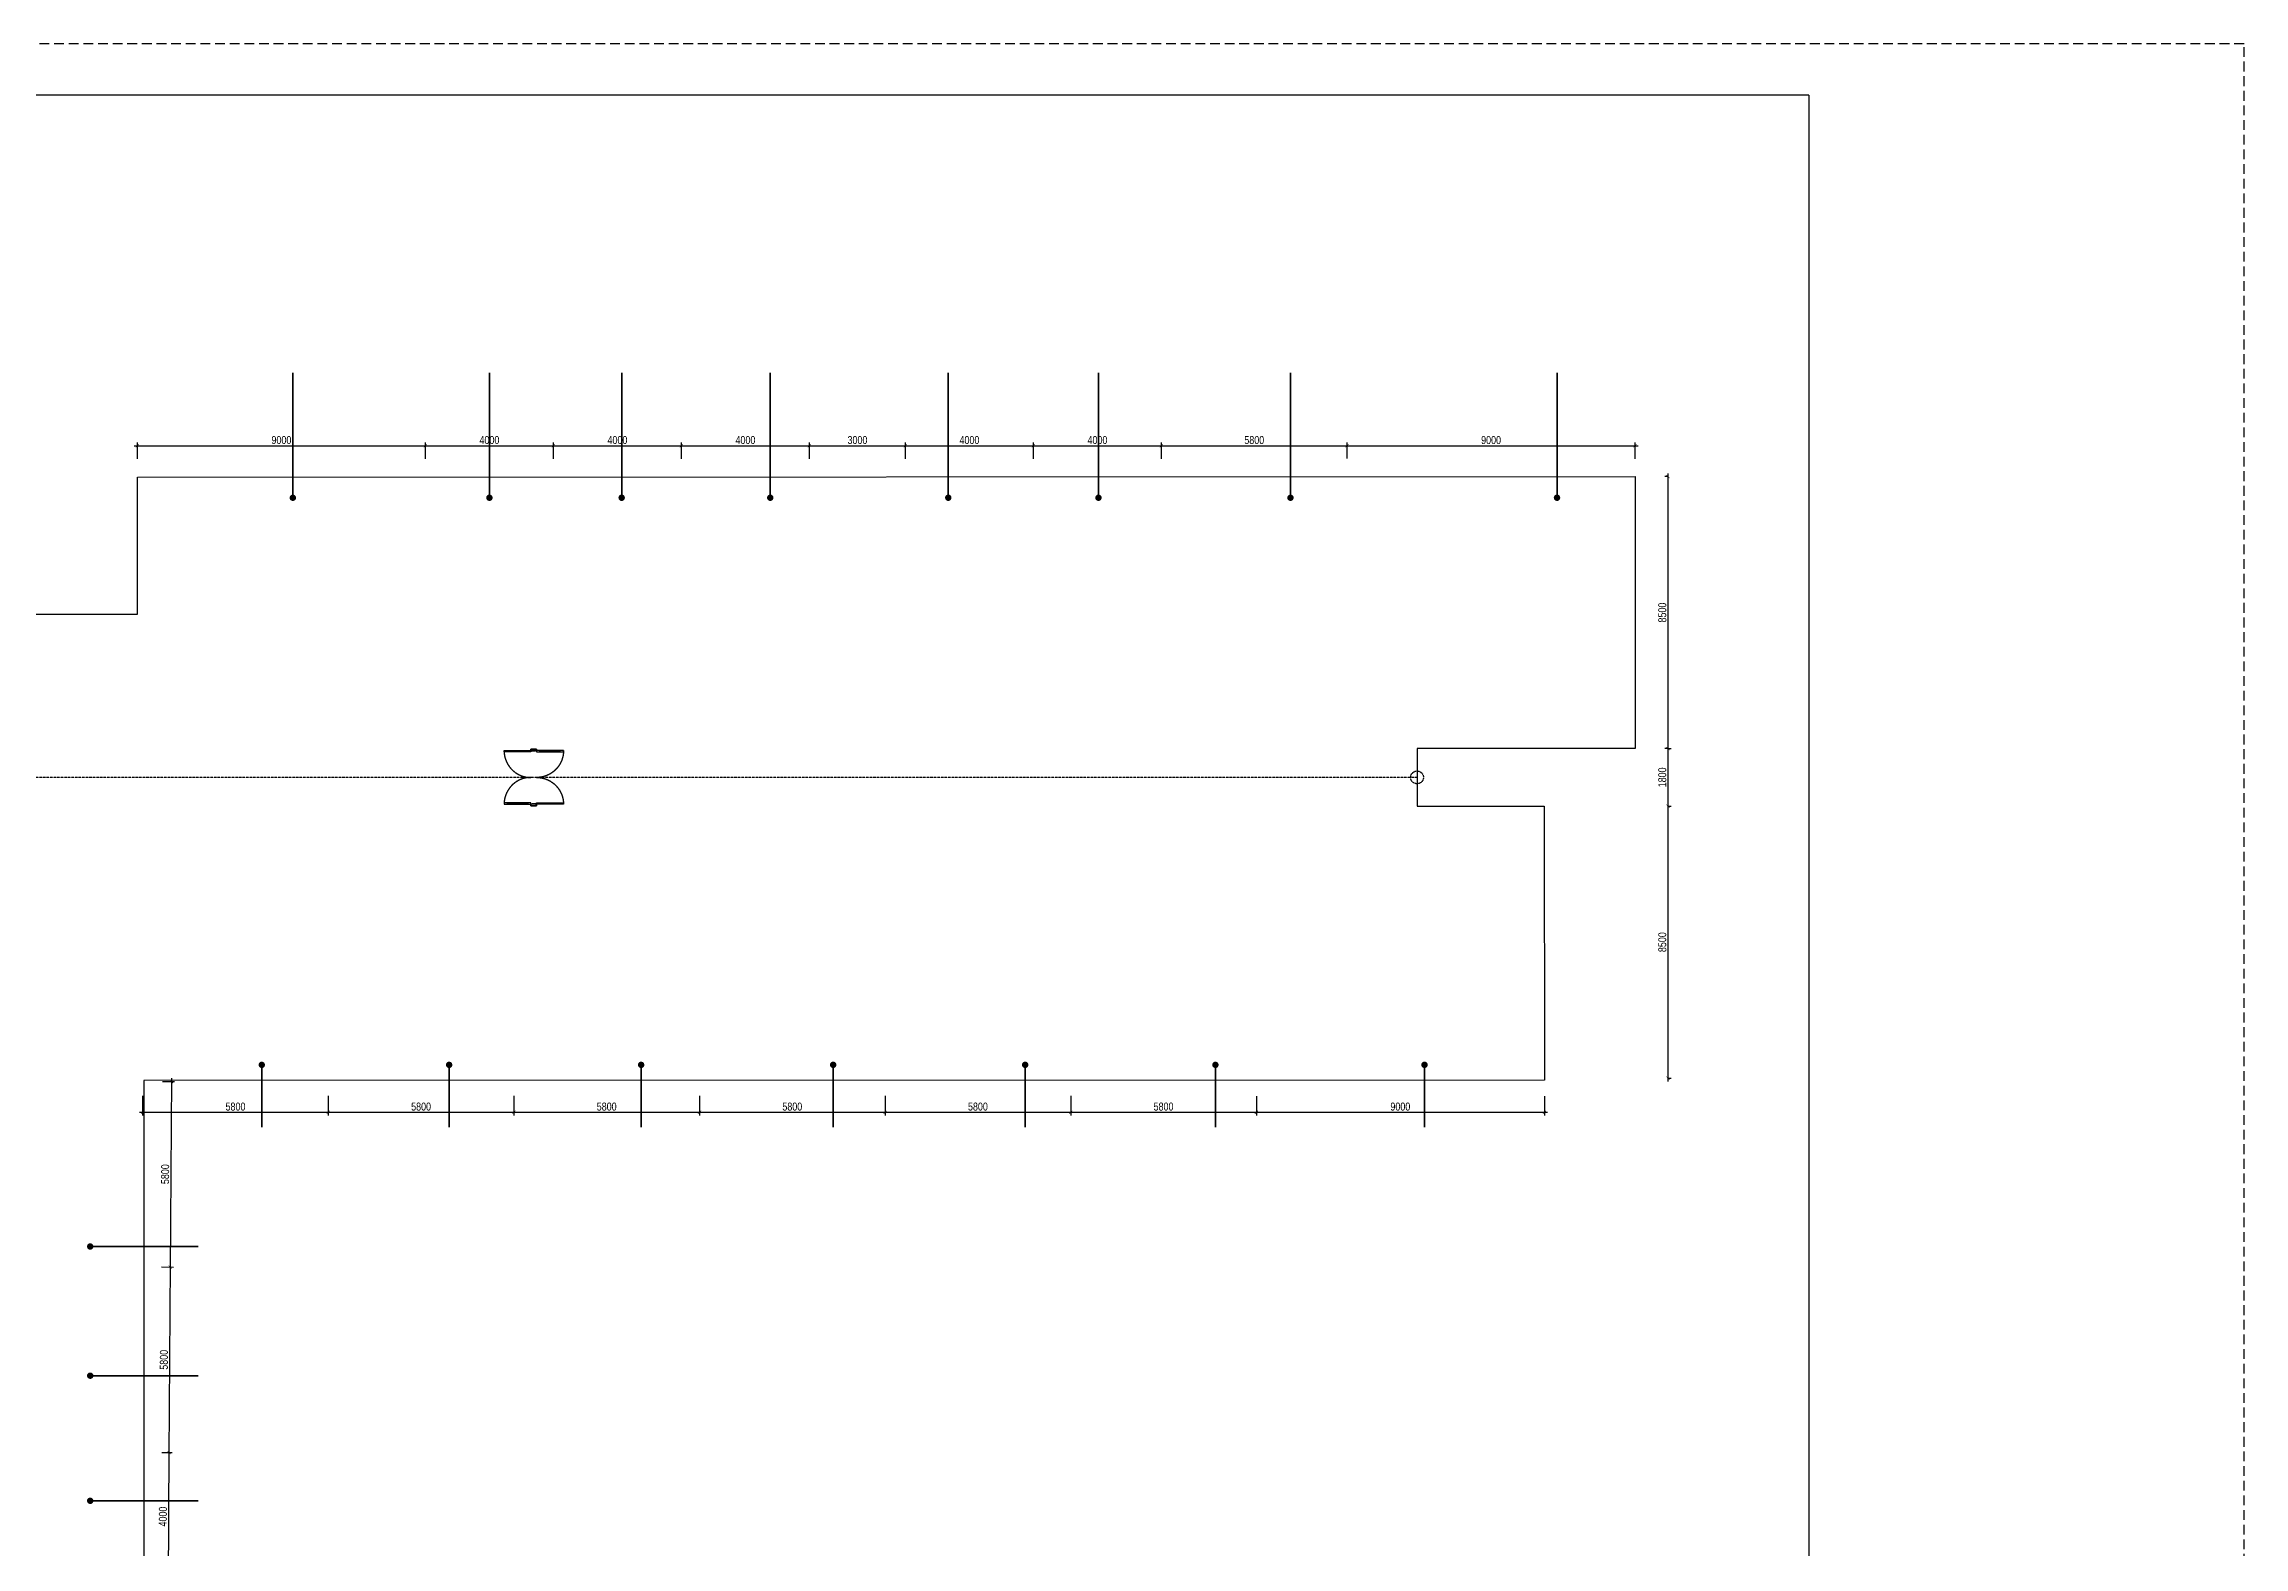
# Model space of a CAD drawing. Header units: millimetres. Extents: x 43 to 134443, y -95209 to -169.
# Drawn here: x 65698 to 134443, y -47138 to -169 of the extents above; entities that cross this region are included whole.
import ezdxf

# ---------------------------------------------------------------- set-up
doc = ezdxf.new("R2010")
doc.units = ezdxf.units.MM
doc.linetypes.add('HIDDEN', pattern=[9.525, 6.35, -3.175])
doc.layers.get('0').update_dxf_attribs({"color": 231})
doc.layers.get('DefPoints').update_dxf_attribs({"color": 191})
for name, color, linetype in [('A-DOOR', 142, 'Continuous'), ('MDI-BAO', 1, 'Continuous'), ('S-DIM', 231, 'Continuous')]:
    doc.layers.add(name, color=color, linetype=linetype)
doc.layers.add('A-SHBD', color=7, linetype='Continuous', lineweight=35)
doc.layers.add('MDI-HANHLANG', color=5, linetype='HIDDEN', plot=False)
doc.styles.add('250602-MB CO CAU CĂN HO X1-3A-1$0$style1', font='arial.ttf')
doc.styles.add('VTK_Arial', font='arial.ttf', dxfattribs={"width": 0.8})
doc.dimstyles.new('250602-MB CO CAU CĂN HO X1-3A-1$0$Dim_50', dxfattribs={"dimscale": 50, "dimtxt": 2, "dimasz": 1.5, "dimexe": 1, "dimexo": 0, "dimgap": 1, "dimtad": 1, "dimdec": 0, "dimlfac": -1, "dimzin": 12, "dimdsep": 46, "dimtxsty": '250602-MB CO CAU CĂN HO X1-3A-1$0$style1', "dimblk1": '250602-MB CO CAU CĂN HO X1-3A-1$0$_ARCHTICK', "dimblk2": '250602-MB CO CAU CĂN HO X1-3A-1$0$_ARCHTICK', "dimsah": 1, "dimcen": 1.5, "dimdle": 1.5, "dimclrd": 256, "dimclre": 256, "dimclrt": 2, "dimadec": 1, "dimazin": 3, "dimtm": 1e-09, "dimtfac": 0.416667, "dimtdec": 0, "dimtix": 1, "dimtmove": 2, "dimatfit": 3, "dimfxl": 7, "dimfxlon": 1, "dimtolj": 1, "dimtzin": 0, "dimlwd": -1, "dimlwe": -1, "dimarcsym": 1})
doc.dimstyles.new('A-2.5-DIM100', dxfattribs={"dimscale": 100, "dimtxt": 2.5, "dimasz": 1, "dimexe": 1, "dimexo": 0, "dimgap": 0.5, "dimtad": 1, "dimdec": 0, "dimzin": 12, "dimdsep": 46, "dimtxsty": 'VTK_Arial', "dimblk": 'ARCHTICK', "dimcen": 0, "dimdle": 1, "dimclrd": 256, "dimclre": 256, "dimclrt": 7, "dimadec": 1, "dimazin": 3, "dimtfac": 1, "dimtdec": 0, "dimtmove": 0, "dimatfit": 2, "dimfxl": 20, "dimtolj": 1, "dimtzin": 0, "dimlwd": -1, "dimlwe": -1, "dimarcsym": 0})

# ---------------------------------------------------------------- blocks, each defined once
blk = doc.blocks.new('VTK-A1_BoKhungTen')
at = {"layer": 'DefPoints', "linetype": 'HIDDEN', "ltscale": 0.3}
blk.add_lwpolyline([(0, -594), (840, -594), (840, 0), (0, 0)], close=True, dxfattribs=at)
at = {"layer": 'DefPoints'}
for points in [[(755, -10), (30, -10), (30, -584), (755, -584)], [(755, -10), (755, -584)]]:
    blk.add_lwpolyline(points, dxfattribs=at)
blk = doc.blocks.new('*U8')
for p, q in [((-738, -90), (-738, -50)), ((-100, -70), (-738, -70)), ((-100, -90), (-100, -50)), ((-738, -1685), (-738, -1725)), ((-100, -1705), (-738, -1705)), ((-100, -1685), (-100, -1725))]:
    blk.add_line(p, q)
for points in [[(180, 0), (180, -60), (40, -60), (40, -50), (0, -50), (0, 0)], [(0, -50), (0, -90), (-838, -90), (-838, -50)], [(0, -1725), (0, -1685), (-838, -1685), (-838, -1725)], [(180, -1775), (180, -1715), (40, -1715), (40, -1725), (0, -1725), (0, -1775)]]:
    blk.add_lwpolyline(points, close=True)
at = {"linetype": 'HIDDEN', "ltscale": 1000}
for centre, start, end in [((0, -50), 180.00004, 270), ((0, -1725), 90, 179.99996)]:
    blk.add_arc(centre, 838, start, end, dxfattribs=at)
blk = doc.blocks.new('*U9')
for p, q in [((-738, -90), (-738, -50)), ((-100, -70), (-738, -70)), ((-100, -90), (-100, -50)), ((-738, -1685), (-738, -1725)), ((-100, -1705), (-738, -1705)), ((-100, -1685), (-100, -1725))]:
    blk.add_line(p, q)
for points in [[(180, 0), (180, -60), (40, -60), (40, -50), (0, -50), (0, 0)], [(0, -50), (0, -90), (-838, -90), (-838, -50)], [(0, -1725), (0, -1685), (-838, -1685), (-838, -1725)], [(180, -1775), (180, -1715), (40, -1715), (40, -1725), (0, -1725), (0, -1775)]]:
    blk.add_lwpolyline(points, close=True)
at = {"linetype": 'HIDDEN', "ltscale": 1000}
for centre, start, end in [((0, -50), 180.00004, 270), ((0, -1725), 90, 179.99996)]:
    blk.add_arc(centre, 838, start, end, dxfattribs=at)
blk = doc.blocks.new('250602-MB CO CAU CĂN HO X1-3A-1$0$_ARCHTICK')
at = {"color": 0, "linetype": 'ByBlock', "const_width": 0.15}
blk.add_lwpolyline([(-0.5, -0.5), (0.5, 0.5)], dxfattribs=at)
blk = doc.blocks.new('_ArchTick')
at = {"color": 0, "linetype": 'ByBlock', "const_width": 0.15}
blk.add_lwpolyline([(-0.5, -0.5), (0.5, 0.5)], dxfattribs=at)
blk = doc.blocks.new('*D20')
at = {"layer": 'DefPoints', "color": 0, "transparency": 16777216}
for p in [(116444, -13687), (116444, -22187), (116444, -22187)]:
    blk.add_point(p, dxfattribs=at)
at = {"layer": 'S-DIM', "transparency": 16777216}
for p, q in [((116444, -13687), (116344, -13687)), ((116444, -13587), (116444, -22287)), ((116444, -22187), (116344, -22187))]:
    blk.add_line(p, q, dxfattribs=at)
at = {"layer": 'S-DIM', "transparency": 16777216, "xscale": 100, "yscale": 100, "zscale": 100}
for p, rotation in [((116444, -13687), 90), ((116444, -22187), 270)]:
    blk.add_blockref('_ArchTick', p, dxfattribs=dict(at, rotation=rotation))
at = {"layer": 'S-DIM', "color": 7, "transparency": 16777216, "insert": (116267, -17937), "char_height": 250, "attachment_point": 5, "rotation": 90, "style": 'VTK_Arial'}
blk.add_mtext('\\A1;8500', dxfattribs=at)
blk = doc.blocks.new('*D21')
at = {"layer": 'DefPoints', "color": 0, "transparency": 16777216}
for p in [(116444, -22187), (116444, -23987), (116444, -23987)]:
    blk.add_point(p, dxfattribs=at)
at = {"layer": 'S-DIM', "transparency": 16777216}
for p, q in [((116444, -22087), (116444, -24087)), ((116444, -22187), (116544, -22187)), ((116444, -23987), (116544, -23987))]:
    blk.add_line(p, q, dxfattribs=at)
at = {"layer": 'S-DIM', "transparency": 16777216, "xscale": 100, "yscale": 100, "zscale": 100}
for p, rotation in [((116444, -22187), 90), ((116444, -23987), 270)]:
    blk.add_blockref('_ArchTick', p, dxfattribs=dict(at, rotation=rotation))
at = {"layer": 'S-DIM', "color": 7, "transparency": 16777216, "insert": (116267, -23087), "char_height": 250, "attachment_point": 5, "rotation": 90, "style": 'VTK_Arial'}
blk.add_mtext('\\A1;1800', dxfattribs=at)
blk = doc.blocks.new('*D22')
at = {"layer": 'DefPoints', "color": 0, "transparency": 16777216}
for p in [(116444, -23987), (116444, -32487), (116444, -32487)]:
    blk.add_point(p, dxfattribs=at)
at = {"layer": 'S-DIM', "transparency": 16777216}
for p, q in [((116444, -23887), (116444, -32587)), ((116444, -23987), (116544, -23987)), ((116444, -32487), (116544, -32487))]:
    blk.add_line(p, q, dxfattribs=at)
at = {"layer": 'S-DIM', "transparency": 16777216, "xscale": 100, "yscale": 100, "zscale": 100}
for p, rotation in [((116444, -23987), 90), ((116444, -32487), 270)]:
    blk.add_blockref('_ArchTick', p, dxfattribs=dict(at, rotation=rotation))
at = {"layer": 'S-DIM', "color": 7, "transparency": 16777216, "insert": (116267, -28237), "char_height": 250, "attachment_point": 5, "rotation": 90, "style": 'VTK_Arial'}
blk.add_mtext('\\A1;8500', dxfattribs=at)
blk = doc.blocks.new('*D46')
at = {"layer": 'DefPoints', "color": 0, "transparency": 16777216}
for p in [(69406, -32587), (69368, -38387), (69642, -38388)]:
    blk.add_point(p, dxfattribs=at)
at = {"layer": 'S-DIM', "transparency": 16777216}
for p, q in [((69406, -32587), (69780, -32589)), ((69681, -32488), (69641, -38488)), ((69368, -38387), (69742, -38389))]:
    blk.add_line(p, q, dxfattribs=at)
at = {"layer": 'S-DIM', "transparency": 16777216, "xscale": 100, "yscale": 100, "zscale": 100}
for p, rotation in [((69680, -32588), 89.62034343814102), ((69642, -38388), 269.620343438141)]:
    blk.add_blockref('_ArchTick', p, dxfattribs=dict(at, rotation=rotation))
at = {"layer": 'S-DIM', "color": 7, "transparency": 16777216, "insert": (69484, -35487), "char_height": 250, "attachment_point": 5, "rotation": 89.62034, "style": 'VTK_Arial'}
blk.add_mtext('\\A1;5800', dxfattribs=at)
blk = doc.blocks.new('*D47')
at = {"layer": 'DefPoints', "color": 0, "transparency": 16777216}
for p in [(69368, -38387), (69383, -44187), (69604, -44188)]:
    blk.add_point(p, dxfattribs=at)
at = {"layer": 'S-DIM', "transparency": 16777216}
for p, q in [((69368, -38387), (69742, -38389)), ((69643, -38288), (69603, -44288)), ((69383, -44187), (69704, -44189))]:
    blk.add_line(p, q, dxfattribs=at)
at = {"layer": 'S-DIM', "transparency": 16777216, "xscale": 100, "yscale": 100, "zscale": 100}
for p, rotation in [((69642, -38388), 89.62034343814112), ((69604, -44188), 269.620343438141)]:
    blk.add_blockref('_ArchTick', p, dxfattribs=dict(at, rotation=rotation))
at = {"layer": 'S-DIM', "color": 7, "transparency": 16777216, "insert": (69445, -41287), "char_height": 250, "attachment_point": 5, "rotation": 89.62034, "style": 'VTK_Arial'}
blk.add_mtext('\\A1;5800', dxfattribs=at)
blk = doc.blocks.new('*D48')
at = {"layer": 'DefPoints', "color": 0, "transparency": 16777216}
for p in [(69383, -44187), (69383, -48187), (69577, -48188)]:
    blk.add_point(p, dxfattribs=at)
at = {"layer": 'S-DIM', "transparency": 16777216}
for p, q in [((69383, -44187), (69704, -44189)), ((69604, -44088), (69576, -48288)), ((69383, -48187), (69677, -48189))]:
    blk.add_line(p, q, dxfattribs=at)
at = {"layer": 'S-DIM', "transparency": 16777216, "xscale": 100, "yscale": 100, "zscale": 100}
for p, rotation in [((69604, -44188), 89.62034343814112), ((69577, -48188), 269.620343438141)]:
    blk.add_blockref('_ArchTick', p, dxfattribs=dict(at, rotation=rotation))
at = {"layer": 'S-DIM', "color": 7, "transparency": 16777216, "insert": (69413, -46187), "char_height": 250, "attachment_point": 5, "rotation": 89.62034, "style": 'VTK_Arial'}
blk.add_mtext('\\A1;4000', dxfattribs=at)
blk = doc.blocks.new('*D54')
at = {"layer": 'DefPoints', "color": 0, "transparency": 16777216}
for p in [(68781, -33038), (74581, -33038), (74581, -33554)]:
    blk.add_point(p, dxfattribs=at)
at = {"layer": 'S-DIM', "transparency": 16777216}
for p, q in [((68681, -33554), (74681, -33554)), ((68781, -33038), (68781, -33654)), ((74581, -33038), (74581, -33654))]:
    blk.add_line(p, q, dxfattribs=at)
at = {"layer": 'S-DIM', "transparency": 16777216, "xscale": 100, "yscale": 100, "zscale": 100, "rotation": 180}
blk.add_blockref('_ArchTick', (68781, -33554), dxfattribs=at)
at = {"layer": 'S-DIM', "transparency": 16777216, "xscale": 100, "yscale": 100, "zscale": 100}
blk.add_blockref('_ArchTick', (74581, -33554), dxfattribs=at)
at = {"layer": 'S-DIM', "color": 7, "transparency": 16777216, "insert": (71681, -33376), "char_height": 250, "attachment_point": 5, "style": 'VTK_Arial'}
blk.add_mtext('\\A1;5800', dxfattribs=at)
blk = doc.blocks.new('*D55')
at = {"layer": 'DefPoints', "color": 0, "transparency": 16777216}
for p in [(74581, -33038), (80381, -33038), (80381, -33554)]:
    blk.add_point(p, dxfattribs=at)
at = {"layer": 'S-DIM', "transparency": 16777216}
for p, q in [((74481, -33554), (80481, -33554)), ((74581, -33038), (74581, -33654)), ((80381, -33038), (80381, -33654))]:
    blk.add_line(p, q, dxfattribs=at)
at = {"layer": 'S-DIM', "transparency": 16777216, "xscale": 100, "yscale": 100, "zscale": 100, "rotation": 180}
blk.add_blockref('_ArchTick', (74581, -33554), dxfattribs=at)
at = {"layer": 'S-DIM', "transparency": 16777216, "xscale": 100, "yscale": 100, "zscale": 100}
blk.add_blockref('_ArchTick', (80381, -33554), dxfattribs=at)
at = {"layer": 'S-DIM', "color": 7, "transparency": 16777216, "insert": (77481, -33376), "char_height": 250, "attachment_point": 5, "style": 'VTK_Arial'}
blk.add_mtext('\\A1;5800', dxfattribs=at)
blk = doc.blocks.new('*D56')
at = {"layer": 'DefPoints', "color": 0, "transparency": 16777216}
for p in [(80381, -33038), (86181, -33038), (86181, -33554)]:
    blk.add_point(p, dxfattribs=at)
at = {"layer": 'S-DIM', "transparency": 16777216}
for p, q in [((80281, -33554), (86281, -33554)), ((80381, -33038), (80381, -33654)), ((86181, -33038), (86181, -33654))]:
    blk.add_line(p, q, dxfattribs=at)
at = {"layer": 'S-DIM', "transparency": 16777216, "xscale": 100, "yscale": 100, "zscale": 100, "rotation": 180}
blk.add_blockref('_ArchTick', (80381, -33554), dxfattribs=at)
at = {"layer": 'S-DIM', "transparency": 16777216, "xscale": 100, "yscale": 100, "zscale": 100}
blk.add_blockref('_ArchTick', (86181, -33554), dxfattribs=at)
at = {"layer": 'S-DIM', "color": 7, "transparency": 16777216, "insert": (83281, -33376), "char_height": 250, "attachment_point": 5, "style": 'VTK_Arial'}
blk.add_mtext('\\A1;5800', dxfattribs=at)
blk = doc.blocks.new('*D57')
at = {"layer": 'DefPoints', "color": 0, "transparency": 16777216}
for p in [(86181, -33038), (91981, -33038), (91981, -33554)]:
    blk.add_point(p, dxfattribs=at)
at = {"layer": 'S-DIM', "transparency": 16777216}
for p, q in [((86081, -33554), (92081, -33554)), ((86181, -33038), (86181, -33654)), ((91981, -33038), (91981, -33654))]:
    blk.add_line(p, q, dxfattribs=at)
at = {"layer": 'S-DIM', "transparency": 16777216, "xscale": 100, "yscale": 100, "zscale": 100, "rotation": 180}
blk.add_blockref('_ArchTick', (86181, -33554), dxfattribs=at)
at = {"layer": 'S-DIM', "transparency": 16777216, "xscale": 100, "yscale": 100, "zscale": 100}
blk.add_blockref('_ArchTick', (91981, -33554), dxfattribs=at)
at = {"layer": 'S-DIM', "color": 7, "transparency": 16777216, "insert": (89081, -33376), "char_height": 250, "attachment_point": 5, "style": 'VTK_Arial'}
blk.add_mtext('\\A1;5800', dxfattribs=at)
blk = doc.blocks.new('*D58')
at = {"layer": 'DefPoints', "color": 0, "transparency": 16777216}
for p in [(91981, -33038), (97781, -33038), (97781, -33554)]:
    blk.add_point(p, dxfattribs=at)
at = {"layer": 'S-DIM', "transparency": 16777216}
for p, q in [((91881, -33554), (97881, -33554)), ((91981, -33038), (91981, -33654)), ((97781, -33038), (97781, -33654))]:
    blk.add_line(p, q, dxfattribs=at)
at = {"layer": 'S-DIM', "transparency": 16777216, "xscale": 100, "yscale": 100, "zscale": 100, "rotation": 180}
blk.add_blockref('_ArchTick', (91981, -33554), dxfattribs=at)
at = {"layer": 'S-DIM', "transparency": 16777216, "xscale": 100, "yscale": 100, "zscale": 100}
blk.add_blockref('_ArchTick', (97781, -33554), dxfattribs=at)
at = {"layer": 'S-DIM', "color": 7, "transparency": 16777216, "insert": (94881, -33376), "char_height": 250, "attachment_point": 5, "style": 'VTK_Arial'}
blk.add_mtext('\\A1;5800', dxfattribs=at)
blk = doc.blocks.new('*D59')
at = {"layer": 'DefPoints', "color": 0, "transparency": 16777216}
for p in [(97781, -33038), (103581, -33053), (103581, -33554)]:
    blk.add_point(p, dxfattribs=at)
at = {"layer": 'S-DIM', "transparency": 16777216}
for p, q in [((97681, -33554), (103681, -33554)), ((97781, -33038), (97781, -33654)), ((103581, -33053), (103581, -33654))]:
    blk.add_line(p, q, dxfattribs=at)
at = {"layer": 'S-DIM', "transparency": 16777216, "xscale": 100, "yscale": 100, "zscale": 100, "rotation": 180}
blk.add_blockref('_ArchTick', (97781, -33554), dxfattribs=at)
at = {"layer": 'S-DIM', "transparency": 16777216, "xscale": 100, "yscale": 100, "zscale": 100}
blk.add_blockref('_ArchTick', (103581, -33554), dxfattribs=at)
at = {"layer": 'S-DIM', "color": 7, "transparency": 16777216, "insert": (100681, -33376), "char_height": 250, "attachment_point": 5, "style": 'VTK_Arial'}
blk.add_mtext('\\A1;5800', dxfattribs=at)
blk = doc.blocks.new('*D60')
at = {"layer": 'DefPoints', "color": 0, "transparency": 16777216}
for p in [(103581, -33053), (112581, -33048), (112581, -33554)]:
    blk.add_point(p, dxfattribs=at)
at = {"layer": 'S-DIM', "transparency": 16777216}
for p, q in [((103481, -33554), (112681, -33554)), ((103581, -33053), (103581, -33654)), ((112581, -33048), (112581, -33654))]:
    blk.add_line(p, q, dxfattribs=at)
at = {"layer": 'S-DIM', "transparency": 16777216, "xscale": 100, "yscale": 100, "zscale": 100, "rotation": 180}
blk.add_blockref('_ArchTick', (103581, -33554), dxfattribs=at)
at = {"layer": 'S-DIM', "transparency": 16777216, "xscale": 100, "yscale": 100, "zscale": 100}
blk.add_blockref('_ArchTick', (112581, -33554), dxfattribs=at)
at = {"layer": 'S-DIM', "color": 7, "transparency": 16777216, "insert": (108081, -33376), "char_height": 250, "attachment_point": 5, "style": 'VTK_Arial'}
blk.add_mtext('\\A1;9000', dxfattribs=at)
blk = doc.blocks.new('*D61')
at = {"layer": 'DefPoints', "color": 0, "transparency": 16777216}
for p in [(77616, -12724), (68616, -13135), (77616, -13135)]:
    blk.add_point(p, dxfattribs=at)
at = {"layer": 'S-DIM', "transparency": 16777216}
for p, q in [((68516, -12724), (77716, -12724)), ((68616, -13135), (68616, -12624)), ((77616, -13135), (77616, -12624))]:
    blk.add_line(p, q, dxfattribs=at)
at = {"layer": 'S-DIM', "transparency": 16777216, "xscale": 100, "yscale": 100, "zscale": 100, "rotation": 180}
blk.add_blockref('_ArchTick', (68616, -12724), dxfattribs=at)
at = {"layer": 'S-DIM', "transparency": 16777216, "xscale": 100, "yscale": 100, "zscale": 100}
blk.add_blockref('_ArchTick', (77616, -12724), dxfattribs=at)
at = {"layer": 'S-DIM', "color": 7, "transparency": 16777216, "insert": (73116, -12547), "char_height": 250, "attachment_point": 5, "style": 'VTK_Arial'}
blk.add_mtext('\\A1;9000', dxfattribs=at)
blk = doc.blocks.new('*D62')
at = {"layer": 'DefPoints', "color": 0, "transparency": 16777216}
for p in [(81616, -12724), (77616, -13135), (81616, -13135)]:
    blk.add_point(p, dxfattribs=at)
at = {"layer": 'S-DIM', "transparency": 16777216}
for p, q in [((77516, -12724), (81716, -12724)), ((77616, -13135), (77616, -12624)), ((81616, -13135), (81616, -12624))]:
    blk.add_line(p, q, dxfattribs=at)
at = {"layer": 'S-DIM', "transparency": 16777216, "xscale": 100, "yscale": 100, "zscale": 100, "rotation": 180}
blk.add_blockref('_ArchTick', (77616, -12724), dxfattribs=at)
at = {"layer": 'S-DIM', "transparency": 16777216, "xscale": 100, "yscale": 100, "zscale": 100}
blk.add_blockref('_ArchTick', (81616, -12724), dxfattribs=at)
at = {"layer": 'S-DIM', "color": 7, "transparency": 16777216, "insert": (79616, -12547), "char_height": 250, "attachment_point": 5, "style": 'VTK_Arial'}
blk.add_mtext('\\A1;4000', dxfattribs=at)
blk = doc.blocks.new('*D63')
at = {"layer": 'DefPoints', "color": 0, "transparency": 16777216}
for p in [(85616, -12724), (81616, -13135), (85616, -13135)]:
    blk.add_point(p, dxfattribs=at)
at = {"layer": 'S-DIM', "transparency": 16777216}
for p, q in [((81516, -12724), (85716, -12724)), ((81616, -13135), (81616, -12624)), ((85616, -13135), (85616, -12624))]:
    blk.add_line(p, q, dxfattribs=at)
at = {"layer": 'S-DIM', "transparency": 16777216, "xscale": 100, "yscale": 100, "zscale": 100, "rotation": 180}
blk.add_blockref('_ArchTick', (81616, -12724), dxfattribs=at)
at = {"layer": 'S-DIM', "transparency": 16777216, "xscale": 100, "yscale": 100, "zscale": 100}
blk.add_blockref('_ArchTick', (85616, -12724), dxfattribs=at)
at = {"layer": 'S-DIM', "color": 7, "transparency": 16777216, "insert": (83616, -12547), "char_height": 250, "attachment_point": 5, "style": 'VTK_Arial'}
blk.add_mtext('\\A1;4000', dxfattribs=at)
blk = doc.blocks.new('*D64')
at = {"layer": 'DefPoints', "color": 0, "transparency": 16777216}
for p in [(89616, -12724), (85616, -13135), (89616, -13135)]:
    blk.add_point(p, dxfattribs=at)
at = {"layer": 'S-DIM', "transparency": 16777216}
for p, q in [((85516, -12724), (89716, -12724)), ((85616, -13135), (85616, -12624)), ((89616, -13135), (89616, -12624))]:
    blk.add_line(p, q, dxfattribs=at)
at = {"layer": 'S-DIM', "transparency": 16777216, "xscale": 100, "yscale": 100, "zscale": 100, "rotation": 180}
blk.add_blockref('_ArchTick', (85616, -12724), dxfattribs=at)
at = {"layer": 'S-DIM', "transparency": 16777216, "xscale": 100, "yscale": 100, "zscale": 100}
blk.add_blockref('_ArchTick', (89616, -12724), dxfattribs=at)
at = {"layer": 'S-DIM', "color": 7, "transparency": 16777216, "insert": (87616, -12547), "char_height": 250, "attachment_point": 5, "style": 'VTK_Arial'}
blk.add_mtext('\\A1;4000', dxfattribs=at)
blk = doc.blocks.new('*D65')
at = {"layer": 'DefPoints', "color": 0, "transparency": 16777216}
for p in [(92616, -12724), (89616, -13135), (92616, -13135)]:
    blk.add_point(p, dxfattribs=at)
at = {"layer": 'S-DIM', "transparency": 16777216}
for p, q in [((89516, -12724), (92716, -12724)), ((89616, -13135), (89616, -12624)), ((92616, -13135), (92616, -12624))]:
    blk.add_line(p, q, dxfattribs=at)
at = {"layer": 'S-DIM', "transparency": 16777216, "xscale": 100, "yscale": 100, "zscale": 100, "rotation": 180}
blk.add_blockref('_ArchTick', (89616, -12724), dxfattribs=at)
at = {"layer": 'S-DIM', "transparency": 16777216, "xscale": 100, "yscale": 100, "zscale": 100}
blk.add_blockref('_ArchTick', (92616, -12724), dxfattribs=at)
at = {"layer": 'S-DIM', "color": 7, "transparency": 16777216, "insert": (91116, -12547), "char_height": 250, "attachment_point": 5, "style": 'VTK_Arial'}
blk.add_mtext('\\A1;3000', dxfattribs=at)
blk = doc.blocks.new('*D66')
at = {"layer": 'DefPoints', "color": 0, "transparency": 16777216}
for p in [(96616, -12724), (92616, -13135), (96616, -13135)]:
    blk.add_point(p, dxfattribs=at)
at = {"layer": 'S-DIM', "transparency": 16777216}
for p, q in [((92516, -12724), (96716, -12724)), ((92616, -13135), (92616, -12624)), ((96616, -13135), (96616, -12624))]:
    blk.add_line(p, q, dxfattribs=at)
at = {"layer": 'S-DIM', "transparency": 16777216, "xscale": 100, "yscale": 100, "zscale": 100, "rotation": 180}
blk.add_blockref('_ArchTick', (92616, -12724), dxfattribs=at)
at = {"layer": 'S-DIM', "transparency": 16777216, "xscale": 100, "yscale": 100, "zscale": 100}
blk.add_blockref('_ArchTick', (96616, -12724), dxfattribs=at)
at = {"layer": 'S-DIM', "color": 7, "transparency": 16777216, "insert": (94616, -12547), "char_height": 250, "attachment_point": 5, "style": 'VTK_Arial'}
blk.add_mtext('\\A1;4000', dxfattribs=at)
blk = doc.blocks.new('*D67')
at = {"layer": 'DefPoints', "color": 0, "transparency": 16777216}
for p in [(100616, -12724), (96616, -13135), (100616, -13135)]:
    blk.add_point(p, dxfattribs=at)
at = {"layer": 'S-DIM', "transparency": 16777216}
for p, q in [((96516, -12724), (100716, -12724)), ((96616, -13135), (96616, -12624)), ((100616, -13135), (100616, -12624))]:
    blk.add_line(p, q, dxfattribs=at)
at = {"layer": 'S-DIM', "transparency": 16777216, "xscale": 100, "yscale": 100, "zscale": 100, "rotation": 180}
blk.add_blockref('_ArchTick', (96616, -12724), dxfattribs=at)
at = {"layer": 'S-DIM', "transparency": 16777216, "xscale": 100, "yscale": 100, "zscale": 100}
blk.add_blockref('_ArchTick', (100616, -12724), dxfattribs=at)
at = {"layer": 'S-DIM', "color": 7, "transparency": 16777216, "insert": (98616, -12547), "char_height": 250, "attachment_point": 5, "style": 'VTK_Arial'}
blk.add_mtext('\\A1;4000', dxfattribs=at)
blk = doc.blocks.new('*D68')
at = {"layer": 'DefPoints', "color": 0, "transparency": 16777216}
for p in [(106416, -12724), (100616, -13135), (106416, -13120)]:
    blk.add_point(p, dxfattribs=at)
at = {"layer": 'S-DIM', "transparency": 16777216}
for p, q in [((100516, -12724), (106516, -12724)), ((100616, -13135), (100616, -12624)), ((106416, -13120), (106416, -12624))]:
    blk.add_line(p, q, dxfattribs=at)
at = {"layer": 'S-DIM', "transparency": 16777216, "xscale": 100, "yscale": 100, "zscale": 100, "rotation": 180}
blk.add_blockref('_ArchTick', (100616, -12724), dxfattribs=at)
at = {"layer": 'S-DIM', "transparency": 16777216, "xscale": 100, "yscale": 100, "zscale": 100}
blk.add_blockref('_ArchTick', (106416, -12724), dxfattribs=at)
at = {"layer": 'S-DIM', "color": 7, "transparency": 16777216, "insert": (103516, -12547), "char_height": 250, "attachment_point": 5, "style": 'VTK_Arial'}
blk.add_mtext('\\A1;5800', dxfattribs=at)
blk = doc.blocks.new('*D69')
at = {"layer": 'DefPoints', "color": 0, "transparency": 16777216}
for p in [(115416, -12724), (106416, -13120), (115416, -13135)]:
    blk.add_point(p, dxfattribs=at)
at = {"layer": 'S-DIM', "transparency": 16777216}
for p, q in [((106316, -12724), (115516, -12724)), ((106416, -13120), (106416, -12624)), ((115416, -13135), (115416, -12624))]:
    blk.add_line(p, q, dxfattribs=at)
at = {"layer": 'S-DIM', "transparency": 16777216, "xscale": 100, "yscale": 100, "zscale": 100, "rotation": 180}
blk.add_blockref('_ArchTick', (106416, -12724), dxfattribs=at)
at = {"layer": 'S-DIM', "transparency": 16777216, "xscale": 100, "yscale": 100, "zscale": 100}
blk.add_blockref('_ArchTick', (115416, -12724), dxfattribs=at)
at = {"layer": 'S-DIM', "color": 7, "transparency": 16777216, "insert": (110916, -12547), "char_height": 250, "attachment_point": 5, "style": 'VTK_Arial'}
blk.add_mtext('\\A1;9000', dxfattribs=at)

msp = doc.modelspace()

# ---------------------------------------------------------------- linework, layer by layer
at = {"layer": 'MDI-BAO'}
msp.add_lwpolyline([(10621.2, -26507.4), (10621.2, -17986.7), (14304.4, -17986.7), (14304.4, -16186.7), (9511.2, -16186.7), (9511.2, -7686.7), (60511.2, -7686.7), (60511.2, -17986.7), (68616.2, -17986.7), (68616.2, -13702.9), (115416.2, -13686.7), (115416.2, -22186.7), (108602.3, -22186.7), (108602.3, -23986.7), (112579.5, -23986.4), (112582.9, -32546.7), (68816.6, -32561.7), (68815.8, -73986.7), (60315.8, -73986.7), (60316.6, -69301.7), (58516.1, -69301.7), (58516.3, -75616.7), (50016.2, -75616.7), (50016.2, -26501.7)], close=True, dxfattribs=at)
at = {"layer": 'MDI-HANHLANG'}
msp.add_line((108602.3, -23086.7), (59416.2, -23086.7), dxfattribs=at)
msp.add_circle((108602.3, -23086.7), 200, dxfattribs=at)

# ---------------------------------------------------------------- block references
at = {"layer": 'A-DOOR'}
msp.add_blockref('*U9', (80912.8, -22202.1, 0), dxfattribs=at)
at = {"layer": 'A-DOOR', "xscale": -1}
msp.add_blockref('*U8', (81092.8, -22202.1, 0), dxfattribs=at)
at = {"layer": 'DefPoints', "xscale": 160, "yscale": 160, "zscale": 160}
msp.add_blockref('VTK-A1_BoKhungTen', (43.4, -168.9), dxfattribs=at)

# ---------------------------------------------------------------- dimensions: what is measured, and where the dimension line sits
at = {"layer": 'S-DIM'}
for p1, p2, distance, picture, middle in [((68616.2, -13135.1), (77616.2, -13135.1), 410.7, '*D61', (73116.2, -12546.8)), ((116444.4, -13686.7), (116444.4, -22186.7), 0, '*D20', (116266.8, -17936.7)), ((69406.2, -32586.7), (69367.8, -38386.7), 274.3, '*D46', (69483.6, -35487.3)), ((68781.2, -33038.2), (74581.2, -33038.2), -515.8, '*D54', (71681.2, -33376.4))]:
    dim = msp.add_aligned_dim(p1=p1, p2=p2, distance=distance, dimstyle='A-2.5-DIM100', override={"dimpost": '\\X'}, dxfattribs=at)
    dim.commit()
    dim.dimension.update_dxf_attribs({"geometry": picture, "text_midpoint": middle})
for base, p1, p2, angle, picture, middle in [((81616.2, -12724.4), (77616.2, -13135.1), (81616.2, -13135.1), 180, '*D62', (79616.2, -12546.8)), ((85616.2, -12724.4), (81616.2, -13135.1), (85616.2, -13135.1), 180, '*D63', (83616.2, -12546.8)), ((89616.2, -12724.4), (85616.2, -13135.1), (89616.2, -13135.1), 180, '*D64', (87616.2, -12546.8)), ((92616.2, -12724.4), (89616.2, -13135.1), (92616.2, -13135.1), 180, '*D65', (91116.2, -12546.7)), ((96616.2, -12724.4), (92616.2, -13135.1), (96616.2, -13135.1), 180, '*D66', (94616.2, -12546.8)), ((100616.2, -12724.4), (96616.2, -13135.1), (100616.2, -13135.1), 180, '*D67', (98616.2, -12546.8)), ((106416.2, -12724.4), (100616.2, -13135.1), (106416.2, -13120.1), 180, '*D68', (103516.2, -12546.8)), ((115416.2, -12724.4), (106416.2, -13120.1), (115416.2, -13135.1), 180, '*D69', (110916.2, -12546.8)), ((116444.4, -23986.7), (116444.4, -22186.7), (116444.4, -23986.7), 90, '*D21', (116266.8, -23086.7)), ((116444.4, -32486.7), (116444.4, -23986.7), (116444.4, -32486.7), 90, '*D22', (116266.8, -28236.7)), ((80381.2, -33554), (74581.2, -33038.2), (80381.2, -33038.2), 180, '*D55', (77481.2, -33376.4)), ((86181.2, -33554), (80381.2, -33038.2), (86181.2, -33038.2), 180, '*D56', (83281.2, -33376.4)), ((91981.2, -33554), (86181.2, -33038.2), (91981.2, -33038.2), 180, '*D57', (89081.2, -33376.4)), ((97781.2, -33554), (91981.2, -33038.2), (97781.2, -33038.2), 180, '*D58', (94881.2, -33376.4)), ((103581.2, -33554), (97781.2, -33038.2), (103581.2, -33053.2), 180, '*D59', (100681.2, -33376.4)), ((112581.2, -33554), (103581.2, -33053.2), (112581.2, -33048.2), 180, '*D60', (108081.2, -33376.4)), ((69603.6, -44188.1), (69367.8, -38386.7), (69382.8, -44186.7), 89.620343, '*D47', (69445.2, -41287.1)), ((69577.1, -48188), (69382.8, -44186.7), (69382.8, -48186.7), 89.620343, '*D48', (69412.7, -46186.9))]:
    dim = msp.add_linear_dim(base=base, p1=p1, p2=p2, angle=angle, dimstyle='A-2.5-DIM100', override={"dimpost": '\\X', "dimtmove": 1}, dxfattribs=at)
    dim.commit()
    dim.dimension.update_dxf_attribs({"geometry": picture, "text_midpoint": middle})

# ---------------------------------------------------------------- leaders
at = {"layer": 'A-SHBD'}
for points in [[(73473.5, -14348.6), (73473.4, -10449.5)], [(79616.2, -14348.6), (79616.2, -10449.5)], [(83749.1, -14348.6), (83749.1, -10449.5)], [(88392.5, -14348.6), (88392.5, -10449.5)], [(93954.8, -14348.6), (93954.8, -10449.5)], [(98647.8, -14348.6), (98647.8, -10449.5)], [(104647.8, -14348.6), (104647.8, -10449.5)], [(112976.7, -14348.6), (112976.7, -10449.5)], [(72503.1, -32070.7), (72503.1, -34019)], [(78357.3, -32070.7, 0), (78357.3, -34019, 0)], [(84357.3, -32070.7, 0), (84357.3, -34019, 0)], [(90357.3, -32070.7, 0), (90357.3, -34019, 0)], [(96357.3, -32070.7, 0), (96357.3, -34019, 0)], [(102301.7, -32070.7, 0), (102301.7, -34019, 0)], [(108836.5, -32070.7, 0), (108836.5, -34019, 0)], [(67142.1, -37746.6), (70517.6, -37746.6)], [(67142.1, -41784.5), (70517.6, -41784.5)], [(67142.1, -45693.2), (70517.6, -45693.2)]]:
    msp.add_leader(points, dimstyle='250602-MB CO CAU CĂN HO X1-3A-1$0$Dim_50', override={"dimasz": 4, "dimtad": 0, "dimldrblk": 'Dot', "dimtfill": 1}, dxfattribs=at)

doc.saveas('drawing.dxf')
